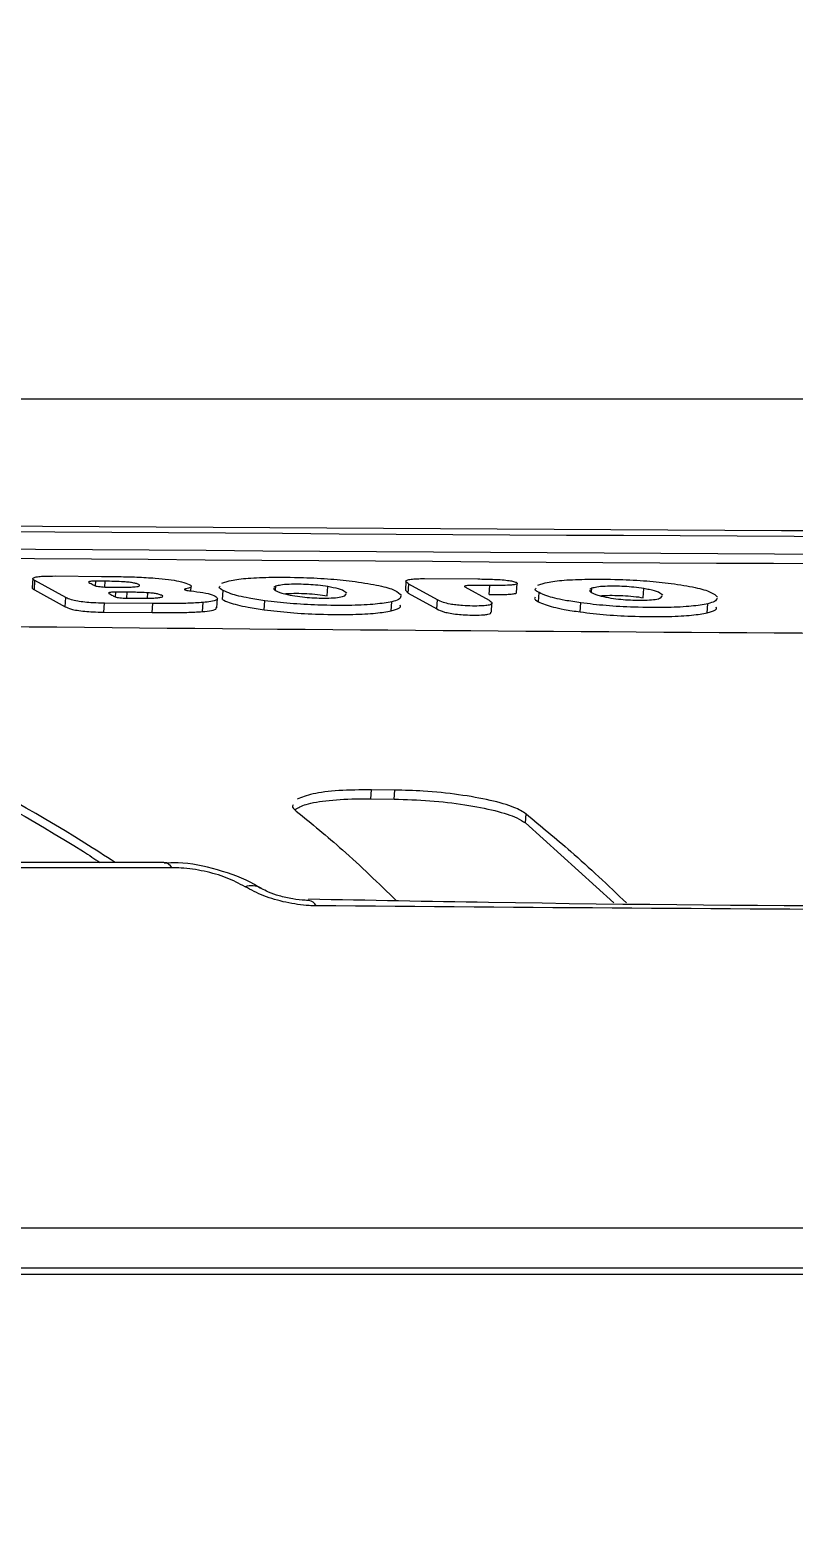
# Model space of a CAD drawing. Header units: millimetres. Extents: x -8327 to 9087, y -6583 to 5996.
# Drawn here: x 5915.09 to 5931.46, y 585.55 to 617.84 of the extents above; entities that cross this region are included whole.
import ezdxf

# ---------------------------------------------------------------- set-up
doc = ezdxf.new("R2010")
doc.units = ezdxf.units.MM
doc.layers.add('DIKOM_ОБЪЕКТ', color=7, linetype='Continuous')
doc.layers.add('DIKOM_РАЗМЕР_ОБЪЕКТА', color=7, linetype='Continuous')
doc.styles.add('style1', font='arial.ttf', dxfattribs={"width": 0.8})
doc.dimstyles.new('1-50', dxfattribs={"dimtxt": 300, "dimasz": 200, "dimexe": 100, "dimexo": 0, "dimgap": 100, "dimtad": 1, "dimtxsty": 'style1', "dimcen": 200, "dimclrd": 7, "dimclre": 7, "dimclrt": 7, "dimadec": 1, "dimazin": 2, "dimtfac": 1, "dimtmove": 0, "dimatfit": 2, "dimfxl": 0, "dimlwd": 25, "dimlwe": 18, "dimarcsym": 0})

# ---------------------------------------------------------------- blocks, each defined once
blk = doc.blocks.new('*D9')
at = {"layer": 'Defpoints', "color": 0, "transparency": 16777216}
for p in [(7087.366, 843.902), (-4957.594, 227.929), (7087.366, -4838.641)]:
    blk.add_point(p, dxfattribs=at)
at = {"layer": 'DIKOM_РАЗМЕР_ОБЪЕКТА', "color": 7, "lineweight": 18, "transparency": 16777216}
for p, q in [((7087.366, 843.902), (7087.366, -4938.641)), ((-4957.594, 227.929), (-4957.594, -4938.641))]:
    blk.add_line(p, q, dxfattribs=at)
at = {"layer": 'DIKOM_РАЗМЕР_ОБЪЕКТА', "color": 7, "lineweight": 25, "transparency": 16777216}
blk.add_line((-4757.594, -4838.641), (6887.366, -4838.641), dxfattribs=at)
at = {"layer": 'DIKOM_РАЗМЕР_ОБЪЕКТА', "color": 7, "transparency": 16777216}
for points in [[(-4757.594, -4805.308), (-4757.594, -4871.975), (-4957.594, -4838.641)], [(6887.366, -4805.308), (6887.366, -4871.975), (7087.366, -4838.641)]]:
    blk.add_solid(points, dxfattribs=at)
at = {"layer": 'DIKOM_РАЗМЕР_ОБЪЕКТА', "color": 7, "transparency": 16777216, "insert": (4098.945, -4585.469), "char_height": 300, "attachment_point": 5, "style": 'style1'}
blk.add_mtext('12040', dxfattribs=at)

msp = doc.modelspace()

# ---------------------------------------------------------------- linework, layer by layer
at = {"layer": 'DIKOM_ОБЪЕКТ', "color": 7, "linetype": 'Continuous', "lineweight": 15}
for p, q in [((6093.049, 609.928), (5854.964, 609.928)), ((5915.146, 606.081), (5915.132, 605.886)), ((5915.179, 605.841), (5915.192, 606.036)), ((5915.179, 605.841), (5915.84, 605.477)), ((5915.854, 605.672), (5915.192, 606.036)), ((5915.625, 606.136), (5916.616, 606.128)), ((5916.489, 605.925), (5916.496, 606.025)), ((5916.697, 606.024), (5916.496, 606.025)), ((5916.688, 605.9), (5916.697, 606.024)), ((5916.728, 605.899), (5916.97, 605.897)), ((5918.426, 605.834), (5918.428, 605.863)), ((5918.537, 605.821), (5918.543, 605.912)), ((5919.196, 605.984), (5919.357, 606.034)), ((5920.356, 605.916), (5920.316, 605.891)), ((5920.349, 605.83), (5920.356, 605.916)), ((5921.456, 605.713), (5921.47, 605.908)), ((5923.147, 606.024), (5923.133, 605.829)), ((5923.196, 605.77), (5923.21, 605.964)), ((5923.825, 605.623), (5923.21, 605.964)), ((5923.542, 606.08), (5924.684, 606.073)), ((5924.408, 605.904), (5924.927, 605.616)), ((5924.947, 605.931), (5924.555, 605.933)), ((5924.933, 605.736), (5924.947, 605.931)), ((5925.52, 605.782), (5925.534, 605.977)), ((5925.972, 605.939), (5926.133, 605.99)), ((5927.132, 605.872), (5927.091, 605.847)), ((5927.125, 605.786), (5927.132, 605.872)), ((5928.232, 605.671), (5928.246, 605.866)), ((5915.84, 605.477), (5915.854, 605.672)), ((5916.667, 605.36), (5916.681, 605.554)), ((5917.72, 605.546), (5916.681, 605.554)), ((5916.918, 605.688), (5916.925, 605.791)), ((5917.167, 605.789), (5916.925, 605.791)), ((5917.157, 605.661), (5917.399, 605.659)), ((5917.158, 605.661), (5917.167, 605.789)), ((5917.606, 605.661), (5917.615, 605.776)), ((5917.706, 605.351), (5917.72, 605.546)), ((5918.782, 605.372), (5918.795, 605.567)), ((5919.091, 605.456), (5919.104, 605.65)), ((5919.21, 605.631), (5919.224, 605.826)), ((5920.108, 605.412), (5920.122, 605.606)), ((5921.836, 605.709), (5921.865, 605.752)), ((5922.831, 605.391), (5922.845, 605.585)), ((5923.135, 605.829), (5923.196, 605.77)), ((5923.196, 605.77), (5923.811, 605.429)), ((5923.811, 605.429), (5923.825, 605.623)), ((5924.977, 605.357), (5924.991, 605.552)), ((5925.986, 605.585), (5926, 605.78)), ((5926.884, 605.365), (5926.898, 605.56)), ((5928.612, 605.666), (5928.641, 605.709)), ((5929.607, 605.348), (5929.622, 605.542)), ((5916.667, 605.36), (5917.706, 605.351)), ((5922.392, 601.358), (5922.406, 601.551)), ((5922.392, 601.358), (5922.893, 601.352)), ((5922.907, 601.545), (5922.406, 601.551)), ((5922.893, 601.352), (5922.907, 601.545)), ((5925.709, 600.84), (5925.722, 601.033)), ((5927.606, 599.124), (5925.709, 600.84)), ((5917.948, 599.994), (5900.403, 599.994)), ((5918.13, 599.88), (5900.599, 599.88)), ((5917.958, 599.994), (5917.948, 599.994)), ((5921.06, 599.178), (5921.051, 599.178)), ((5852.742, 592.159), (6131.05, 592.159)), ((6131.049, 591.292), (5853.378, 591.292)), ((6131.049, 591.157), (5853.636, 591.157))]:
    msp.add_line(p, q, dxfattribs=at)
for centre, radius, start, end in [((5917.927, 599.76), 0.236, 30.542, 82.5081), ((5919.833, 599.086), 0.408, 59.8054, 109.4482), ((5921.029, 598.964), 0.216, 26.8465, 81.6703)]:
    msp.add_arc(centre, radius, start, end, dxfattribs=at)
for points, knots in [([(5960.117, 228.93), (5960.11, 230.95), (5960.09, 236.81), (5959.932, 246.505), (5959.589, 258.003), (5959.082, 269.48), (5958.414, 280.925), (5957.584, 292.33), (5956.593, 303.687), (5955.442, 314.986), (5954.131, 326.221), (5952.662, 337.382), (5951.036, 348.46), (5949.254, 359.448), (5947.317, 370.337), (5945.227, 381.119), (5942.985, 391.787), (5940.593, 402.331), (5938.052, 412.744), (5935.365, 423.018), (5932.534, 433.146), (5929.56, 443.12), (5926.447, 452.932), (5923.195, 462.575), (5919.809, 472.042), (5916.289, 481.325), (5912.639, 490.418), (5908.862, 499.314), (5904.959, 508.006), (5900.935, 516.488), (5896.792, 524.753), (5892.534, 532.796), (5888.162, 540.608), (5883.682, 548.187), (5879.094, 555.524), (5874.405, 562.615), (5869.616, 569.455), (5864.731, 576.037), (5859.755, 582.358), (5854.69, 588.413), (5849.54, 594.196), (5844.31, 599.703), (5839.003, 604.93), (5833.623, 609.874), (5828.176, 614.529), (5822.663, 618.894), (5817.09, 622.963), (5811.461, 626.734), (5805.781, 630.209), (5800.051, 633.361), (5795.433, 635.7), (5792.712, 636.877), (5791.93, 637.215)], [0, 0, 0, 0, 0.010755, 0.031188, 0.051621, 0.072055, 0.092489, 0.112922, 0.133356, 0.15379, 0.174224, 0.194659, 0.215093, 0.235528, 0.255963, 0.276399, 0.296834, 0.317271, 0.337707, 0.358144, 0.378582, 0.399019, 0.419458, 0.439897, 0.460336, 0.480776, 0.501217, 0.521658, 0.5421, 0.562542, 0.582985, 0.603428, 0.623873, 0.644317, 0.664762, 0.685208, 0.705653, 0.726099, 0.746544, 0.76699, 0.787434, 0.807878, 0.828321, 0.848762, 0.8692, 0.889637, 0.91007, 0.930499, 0.950924, 0.971343, 0.991758, 1, 1, 1, 1]), ([(6030.002, 607.552), (6003.971, 607.303), (5951.906, 606.806), (5899.913, 607.312), (5873.914, 607.565)], [0, 0, 0, 0, 0.4999606, 1, 1, 1, 1]), ([(6030.27, 607.439), (6004.239, 607.184), (5952.173, 606.675), (5900.181, 607.193), (5874.183, 607.452)], [0, 0, 0, 0, 0.499958, 1, 1, 1, 1]), ([(5874.973, 606.902), (5900.966, 606.626), (5952.956, 606.073), (6005.024, 606.617), (6031.061, 606.888)], [0, 0, 0, 0, 0.499954, 1, 1, 1, 1]), ([(6031.074, 607.084), (6005.043, 606.812), (5952.974, 606.267), (5900.985, 606.821), (5874.987, 607.097)], [0, 0, 0, 0, 0.499953, 1, 1, 1, 1]), ([(5915.133, 605.886), (5915.133, 605.886), (5915.115, 605.873), (5915.147, 605.857), (5915.179, 605.841)], [0, 0, 0, 0, 0.018143, 1, 1, 1, 1]), ([(5915.192, 606.036), (5915.168, 606.052), (5915.13, 606.077), (5915.167, 606.108), (5915.26, 606.125), (5915.418, 606.135), (5915.548, 606.136), (5915.625, 606.136)], [0, 0, 0, 0, 0.299305, 0.467776, 0.637893, 0.786045, 1, 1, 1, 1]), ([(5916.496, 606.025), (5916.474, 606.025), (5916.43, 606.025), (5916.379, 606.02), (5916.347, 606.013), (5916.339, 606.005), (5916.346, 605.999), (5916.349, 605.997)], [0, 0, 0, 0, 0.212353, 0.425101, 0.639026, 0.853994, 1, 1, 1, 1]), ([(5916.349, 605.997), (5916.379, 605.98), (5916.419, 605.959), (5916.46, 605.937), (5916.47, 605.931)], [0, 0, 0, 0, 0.742713, 1, 1, 1, 1]), ([(5916.47, 605.931), (5916.471, 605.931), (5916.479, 605.927), (5916.5, 605.92), (5916.553, 605.911), (5916.618, 605.904), (5916.68, 605.9), (5916.716, 605.899), (5916.728, 605.899)], [0, 0, 0, 0, 0.018321, 0.23507, 0.451003, 0.667275, 0.880922, 1, 1, 1, 1]), ([(5916.616, 606.128), (5916.741, 606.127), (5916.991, 606.124), (5917.379, 606.115), (5917.639, 606.099), (5917.772, 606.09)], [0, 0, 0, 0, 0.330759, 0.659756, 1, 1, 1, 1]), ([(5917.341, 605.904), (5917.364, 605.907), (5917.409, 605.913), (5917.432, 605.925), (5917.433, 605.943), (5917.4, 605.964), (5917.318, 605.986), (5917.216, 606.001), (5917.07, 606.014), (5916.892, 606.021), (5916.76, 606.023), (5916.697, 606.024)], [0, 0, 0, 0, 0.083864, 0.16762, 0.228241, 0.394644, 0.493177, 0.592262, 0.682997, 0.847037, 1, 1, 1, 1]), ([(5916.97, 605.897), (5917.014, 605.897), (5917.102, 605.897), (5917.231, 605.898), (5917.304, 605.902), (5917.341, 605.904)], [0, 0, 0, 0, 0.334535, 0.662271, 1, 1, 1, 1]), ([(5917.772, 606.09), (5917.869, 606.082), (5918.063, 606.065), (5918.313, 606.021), (5918.482, 605.968), (5918.569, 605.915), (5918.51, 605.88), (5918.448, 605.867), (5918.428, 605.863)], [0, 0, 0, 0, 0.167192, 0.334742, 0.554387, 0.786849, 0.93093, 1, 1, 1, 1]), ([(5918.428, 605.863), (5918.42, 605.861), (5918.401, 605.857), (5918.394, 605.848), (5918.41, 605.837), (5918.448, 605.827), (5918.491, 605.82), (5918.518, 605.817), (5918.524, 605.816)], [0, 0, 0, 0, 0.152919, 0.35089, 0.549368, 0.748056, 0.946709, 1, 1, 1, 1]), ([(5919.224, 605.826), (5919.185, 605.847), (5919.125, 605.88), (5919.152, 605.909), (5919.161, 605.919)], [0, 0, 0, 0, 0.657029, 1, 1, 1, 1]), ([(5919.357, 606.034), (5919.464, 606.053), (5919.678, 606.09), (5920.246, 606.114), (5920.883, 606.109), (5921.542, 606.076), (5921.889, 606.036), (5922.06, 606.016)], [0, 0, 0, 0, 0.192157, 0.384546, 0.628219, 0.816756, 1, 1, 1, 1]), ([(5920.312, 605.875), (5920.311, 605.872), (5920.305, 605.854), (5920.337, 605.835), (5920.362, 605.819)], [0, 0, 0, 0, 0.197779, 1, 1, 1, 1]), ([(5921.47, 605.908), (5921.401, 605.918), (5921.278, 605.937), (5921.054, 605.954), (5920.84, 605.96), (5920.629, 605.958), (5920.448, 605.943), (5920.387, 605.925), (5920.356, 605.916)], [0, 0, 0, 0, 0.185221, 0.334608, 0.483919, 0.645307, 0.81956, 1, 1, 1, 1]), ([(5921.876, 605.767), (5921.853, 605.788), (5921.809, 605.828), (5921.645, 605.876), (5921.511, 605.9), (5921.47, 605.908)], [0, 0, 0, 0, 0.427977, 0.828124, 1, 1, 1, 1]), ([(5922.06, 606.016), (5922.241, 605.989), (5922.604, 605.933), (5922.941, 605.829), (5923.014, 605.759), (5923.053, 605.722)], [0, 0, 0, 0, 0.324058, 0.647582, 1, 1, 1, 1]), ([(5923.21, 605.964), (5923.178, 605.985), (5923.131, 606.014), (5923.162, 606.05), (5923.242, 606.069), (5923.379, 606.079), (5923.487, 606.08), (5923.542, 606.08)], [0, 0, 0, 0, 0.371496, 0.536824, 0.703881, 0.848245, 1, 1, 1, 1]), ([(5924.555, 605.933), (5924.533, 605.933), (5924.489, 605.933), (5924.438, 605.928), (5924.406, 605.921), (5924.397, 605.912), (5924.405, 605.906), (5924.408, 605.904)], [0, 0, 0, 0, 0.212389, 0.4248731, 0.6388069, 0.853753, 1, 1, 1, 1]), ([(5924.684, 606.073), (5924.804, 606.071), (5924.978, 606.069), (5925.212, 606.056), (5925.36, 606.04), (5925.469, 606.018), (5925.529, 605.994), (5925.543, 605.97), (5925.493, 605.952), (5925.391, 605.939), (5925.207, 605.931), (5925.042, 605.931), (5924.947, 605.931)], [0, 0, 0, 0, 0.184124, 0.267421, 0.351397, 0.423654, 0.513157, 0.607203, 0.673487, 0.739623, 0.850804, 1, 1, 1, 1]), ([(5926, 605.78), (5925.961, 605.801), (5925.901, 605.834), (5925.927, 605.864), (5925.937, 605.874)], [0, 0, 0, 0, 0.657103, 1, 1, 1, 1]), ([(5926.133, 605.99), (5926.24, 606.009), (5926.454, 606.047), (5927.022, 606.072), (5927.659, 606.067), (5928.318, 606.035), (5928.665, 605.995), (5928.836, 605.976)], [0, 0, 0, 0, 0.1921101, 0.3844457, 0.6280875, 0.8167584, 1, 1, 1, 1]), ([(5928.246, 605.866), (5928.177, 605.876), (5928.054, 605.895), (5927.83, 605.912), (5927.616, 605.918), (5927.405, 605.915), (5927.224, 605.9), (5927.163, 605.881), (5927.132, 605.872)], [0, 0, 0, 0, 0.185249, 0.334652, 0.483981, 0.645384, 0.819655, 1, 1, 1, 1]), ([(5928.652, 605.724), (5928.629, 605.745), (5928.585, 605.785), (5928.421, 605.834), (5928.286, 605.858), (5928.246, 605.866)], [0, 0, 0, 0, 0.42793, 0.828091, 1, 1, 1, 1]), ([(5928.836, 605.976), (5929.018, 605.948), (5929.38, 605.893), (5929.717, 605.788), (5929.79, 605.718), (5929.829, 605.681)], [0, 0, 0, 0, 0.324059, 0.647606, 1, 1, 1, 1]), ([(5916.681, 605.554), (5916.598, 605.556), (5916.458, 605.558), (5916.255, 605.573), (5916.091, 605.595), (5915.942, 605.629), (5915.887, 605.656), (5915.854, 605.672)], [0, 0, 0, 0, 0.222281, 0.376858, 0.532097, 0.718561, 1, 1, 1, 1]), ([(5916.925, 605.791), (5916.903, 605.791), (5916.859, 605.79), (5916.808, 605.786), (5916.776, 605.778), (5916.767, 605.77), (5916.775, 605.764), (5916.778, 605.761)], [0, 0, 0, 0, 0.212381, 0.425116, 0.638888, 0.854081, 1, 1, 1, 1]), ([(5916.778, 605.761), (5916.791, 605.754), (5916.831, 605.732), (5916.872, 605.709), (5916.899, 605.694)], [0, 0, 0, 0, 0.325693, 1, 1, 1, 1]), ([(5916.899, 605.694), (5916.9, 605.694), (5916.906, 605.69), (5916.93, 605.682), (5916.981, 605.673), (5917.047, 605.666), (5917.108, 605.662), (5917.144, 605.661), (5917.157, 605.661)], [0, 0, 0, 0, 0.017932, 0.234702, 0.451803, 0.667032, 0.880854, 1, 1, 1, 1]), ([(5917.615, 605.776), (5917.562, 605.779), (5917.46, 605.784), (5917.31, 605.787), (5917.215, 605.788), (5917.167, 605.789)], [0, 0, 0, 0, 0.348453, 0.672655, 1, 1, 1, 1]), ([(5917.399, 605.659), (5917.507, 605.659), (5917.663, 605.659), (5917.832, 605.669), (5917.913, 605.682), (5917.94, 605.701), (5917.911, 605.723), (5917.851, 605.744), (5917.758, 605.762), (5917.676, 605.771), (5917.627, 605.775), (5917.615, 605.776)], [0, 0, 0, 0, 0.252726, 0.360483, 0.469459, 0.564635, 0.679091, 0.801984, 0.887244, 0.97297, 1, 1, 1, 1]), ([(5918.795, 605.567), (5918.689, 605.56), (5918.476, 605.548), (5918.103, 605.544), (5917.848, 605.545), (5917.72, 605.546)], [0, 0, 0, 0, 0.333002, 0.664235, 1, 1, 1, 1]), ([(5918.524, 605.816), (5918.619, 605.805), (5918.81, 605.782), (5919.019, 605.732), (5919.109, 605.676), (5919.109, 605.623), (5918.982, 605.586), (5918.854, 605.573), (5918.795, 605.567)], [0, 0, 0, 0, 0.160504, 0.322225, 0.515715, 0.723533, 0.873817, 1, 1, 1, 1]), ([(5919.21, 605.631), (5919.255, 605.61), (5919.372, 605.554), (5919.679, 605.476), (5919.989, 605.43), (5920.108, 605.412)], [0, 0, 0, 0, 0.274345, 0.721704, 1, 1, 1, 1]), ([(5920.122, 605.606), (5920.004, 605.624), (5919.707, 605.668), (5919.394, 605.746), (5919.275, 605.802), (5919.224, 605.826)], [0, 0, 0, 0, 0.274852, 0.694837, 1, 1, 1, 1]), ([(5922.845, 605.585), (5922.737, 605.565), (5922.521, 605.526), (5921.953, 605.5), (5921.316, 605.505), (5920.652, 605.542), (5920.298, 605.585), (5920.122, 605.606)], [0, 0, 0, 0, 0.191888, 0.384291, 0.623319, 0.813322, 1, 1, 1, 1]), ([(5920.362, 605.819), (5920.382, 605.81), (5920.421, 605.791), (5920.525, 605.755), (5920.642, 605.732), (5920.714, 605.717)], [0, 0, 0, 0, 0.273231, 0.546445, 1, 1, 1, 1]), ([(5920.543, 605.755), (5920.563, 605.757), (5920.631, 605.764), (5920.8, 605.766), (5921.023, 605.761), (5921.262, 605.742), (5921.391, 605.723), (5921.456, 605.713)], [0, 0, 0, 0, 0.085267, 0.293341, 0.52186, 0.754849, 1, 1, 1, 1]), ([(5920.714, 605.717), (5920.783, 605.706), (5920.906, 605.687), (5921.13, 605.668), (5921.342, 605.661), (5921.551, 605.663), (5921.74, 605.678), (5921.802, 605.698), (5921.836, 605.709)], [0, 0, 0, 0, 0.185686, 0.331915, 0.47816, 0.634408, 0.802113, 1, 1, 1, 1]), ([(5923.037, 605.701), (5923.032, 605.676), (5923.024, 605.633), (5922.898, 605.599), (5922.845, 605.585)], [0, 0, 0, 0, 0.580544, 1, 1, 1, 1]), ([(5924.927, 605.616), (5924.96, 605.594), (5925.007, 605.562), (5924.976, 605.524), (5924.898, 605.504), (5924.754, 605.492), (5924.57, 605.491), (5924.378, 605.498), (5924.212, 605.514), (5924.064, 605.537), (5923.921, 605.575), (5923.861, 605.605), (5923.825, 605.623)], [0, 0, 0, 0, 0.18893, 0.270535, 0.353009, 0.424879, 0.512338, 0.604209, 0.670028, 0.735799, 0.84616, 1, 1, 1, 1]), ([(5924.933, 605.736), (5925.051, 605.736), (5925.221, 605.737), (5925.409, 605.748), (5925.501, 605.762), (5925.52, 605.775), (5925.52, 605.782), (5925.52, 605.782)], [0, 0, 0, 0, 0.434536, 0.630868, 0.828913, 0.9995, 1, 1, 1, 1]), ([(5925.917, 605.68), (5925.91, 605.672), (5925.882, 605.643), (5925.942, 605.609), (5925.986, 605.585)], [0, 0, 0, 0, 0.262944, 1, 1, 1, 1]), ([(5925.986, 605.585), (5926.03, 605.564), (5926.148, 605.508), (5926.454, 605.43), (5926.765, 605.383), (5926.884, 605.365)], [0, 0, 0, 0, 0.274376, 0.721504, 1, 1, 1, 1]), ([(5926.898, 605.56), (5926.78, 605.577), (5926.482, 605.622), (5926.17, 605.699), (5926.05, 605.756), (5926, 605.78)], [0, 0, 0, 0, 0.27507, 0.694882, 1, 1, 1, 1]), ([(5929.622, 605.542), (5929.513, 605.522), (5929.297, 605.482), (5928.73, 605.455), (5928.091, 605.46), (5927.427, 605.495), (5927.073, 605.538), (5926.898, 605.56)], [0, 0, 0, 0, 0.191927, 0.3841746, 0.6233202, 0.8134637, 1, 1, 1, 1]), ([(5927.088, 605.831), (5927.087, 605.827), (5927.081, 605.81), (5927.113, 605.79), (5927.138, 605.775)], [0, 0, 0, 0, 0.197682, 1, 1, 1, 1]), ([(5927.138, 605.775), (5927.158, 605.765), (5927.197, 605.746), (5927.301, 605.711), (5927.417, 605.687), (5927.49, 605.672)], [0, 0, 0, 0, 0.273271, 0.546427, 1, 1, 1, 1]), ([(5927.314, 605.712), (5927.335, 605.714), (5927.404, 605.721), (5927.575, 605.723), (5927.798, 605.718), (5928.038, 605.7), (5928.166, 605.681), (5928.232, 605.671)], [0, 0, 0, 0, 0.091935, 0.298457, 0.525312, 0.756601, 1, 1, 1, 1]), ([(5927.49, 605.672), (5927.559, 605.661), (5927.682, 605.642), (5927.906, 605.623), (5928.118, 605.617), (5928.327, 605.619), (5928.516, 605.634), (5928.578, 605.655), (5928.612, 605.666)], [0, 0, 0, 0, 0.185705, 0.331948, 0.478537, 0.634472, 0.802212, 1, 1, 1, 1]), ([(5929.813, 605.66), (5929.808, 605.635), (5929.8, 605.591), (5929.674, 605.557), (5929.622, 605.542)], [0, 0, 0, 0, 0.580706, 1, 1, 1, 1]), ([(6031.697, 605.475), (6019.059, 605.296), (5993.785, 604.936), (5955.895, 604.788), (5918.022, 604.947), (5892.793, 605.314), (5880.179, 605.497)], [0, 0, 0, 0, 0.249967, 0.49993, 0.749966, 1, 1, 1, 1]), ([(5915.84, 605.477), (5915.876, 605.46), (5915.932, 605.434), (5916.088, 605.399), (5916.251, 605.378), (5916.454, 605.364), (5916.588, 605.361), (5916.667, 605.36)], [0, 0, 0, 0, 0.3009118, 0.4694568, 0.6393384, 0.7872295, 1, 1, 1, 1]), ([(5917.706, 605.351), (5917.832, 605.351), (5918.084, 605.349), (5918.457, 605.353), (5918.672, 605.366), (5918.782, 605.372)], [0, 0, 0, 0, 0.329398, 0.659792, 1, 1, 1, 1]), ([(5918.782, 605.372), (5918.853, 605.38), (5918.995, 605.396), (5919.089, 605.428), (5919.079, 605.45), (5919.076, 605.457)], [0, 0, 0, 0, 0.404752, 0.811057, 1, 1, 1, 1]), ([(5920.108, 605.412), (5920.291, 605.39), (5920.658, 605.345), (5921.336, 605.31), (5921.974, 605.306), (5922.522, 605.333), (5922.73, 605.372), (5922.831, 605.391)], [0, 0, 0, 0, 0.1943691, 0.3891471, 0.6276169, 0.8178251, 1, 1, 1, 1]), ([(5922.831, 605.391), (5922.925, 605.417), (5923.05, 605.452), (5923.025, 605.496), (5923.019, 605.507)], [0, 0, 0, 0, 0.75305, 1, 1, 1, 1]), ([(5923.811, 605.429), (5923.855, 605.407), (5923.919, 605.375), (5924.085, 605.336), (5924.24, 605.314), (5924.429, 605.3), (5924.624, 605.296), (5924.799, 605.301), (5924.909, 605.315), (5924.969, 605.334), (5924.969, 605.349), (5924.969, 605.358)], [0, 0, 0, 0, 0.230812, 0.3322254, 0.4344915, 0.5234148, 0.6325645, 0.7473343, 0.8276121, 0.9077089, 1, 1, 1, 1]), ([(5926.884, 605.365), (5927.067, 605.343), (5927.434, 605.299), (5928.113, 605.264), (5928.75, 605.262), (5929.298, 605.29), (5929.506, 605.329), (5929.607, 605.348)], [0, 0, 0, 0, 0.194387, 0.38932, 0.627793, 0.817984, 1, 1, 1, 1]), ([(5929.607, 605.348), (5929.701, 605.375), (5929.826, 605.41), (5929.801, 605.454), (5929.795, 605.465)], [0, 0, 0, 0, 0.7529122, 1, 1, 1, 1]), ([(5909.528, 603.698), (5911.769, 602.662), (5914.131, 601.571), (5916.47, 600.071), (5916.59, 599.994)], [0, 0, 0, 0, 0.948689, 1, 1, 1, 1]), ([(5916.908, 599.994), (5916.691, 600.134), (5914.251, 601.704), (5911.787, 602.849), (5909.542, 603.892)], [0, 0, 0, 0, 0.0888223, 1, 1, 1, 1]), ([(5920.77, 601.125), (5920.836, 601.165), (5920.975, 601.25), (5921.476, 601.331), (5921.992, 601.36), (5922.315, 601.358), (5922.392, 601.358)], [0, 0, 0, 0, 0.276831, 0.589593, 0.901979, 1, 1, 1, 1]), ([(5922.406, 601.551), (5922.165, 601.549), (5921.682, 601.544), (5921.109, 601.471), (5920.911, 601.389), (5920.812, 601.348)], [0, 0, 0, 0, 0.333186, 0.666463, 1, 1, 1, 1]), ([(5922.893, 601.352), (5923.148, 601.344), (5923.659, 601.327), (5924.425, 601.237), (5925.078, 601.109), (5925.514, 600.968), (5925.653, 600.876), (5925.709, 600.84)], [0, 0, 0, 0, 0.2143011, 0.4285809, 0.6429254, 0.8575647, 1, 1, 1, 1]), ([(5925.722, 601.033), (5925.646, 601.081), (5925.482, 601.184), (5924.974, 601.33), (5924.293, 601.451), (5923.566, 601.527), (5923.11, 601.539), (5922.907, 601.545)], [0, 0, 0, 0, 0.18425, 0.399209, 0.614097, 0.82856, 1, 1, 1, 1]), ([(5920.731, 601.226), (5920.725, 601.217), (5920.692, 601.177), (5920.749, 601.131), (5920.793, 601.093)], [0, 0, 0, 0, 0.2046628, 1, 1, 1, 1]), ([(5920.793, 601.093), (5921.125, 600.824), (5921.845, 600.238), (5922.559, 599.544), (5922.944, 599.169)], [0, 0, 0, 0, 0.460293, 1, 1, 1, 1]), ([(5925.722, 601.033), (5926.042, 600.77), (5926.764, 600.178), (5927.48, 599.501), (5927.878, 599.123)], [0, 0, 0, 0, 0.443373, 1, 1, 1, 1]), ([(5920.029, 599.435), (5919.985, 599.464), (5919.722, 599.639), (5919.123, 599.845), (5918.427, 599.999), (5918.058, 599.979), (5917.959, 599.974)], [0, 0, 0, 0, 0.077929, 0.471771, 0.857612, 1, 1, 1, 1]), ([(5919.697, 599.471), (5919.569, 599.539), (5919.312, 599.675), (5918.822, 599.814), (5918.417, 599.874), (5918.195, 599.879), (5918.13, 599.88)], [0, 0, 0, 0, 0.292813, 0.585222, 0.878927, 1, 1, 1, 1]), ([(5921.222, 599.062), (5921.171, 599.063), (5920.962, 599.069), (5920.573, 599.126), (5920.083, 599.266), (5919.826, 599.403), (5919.697, 599.471)], [0, 0, 0, 0, 0.0963101, 0.3986239, 0.6991097, 1, 1, 1, 1]), ([(5921.05, 599.18), (5921.028, 599.18), (5920.931, 599.179), (5920.71, 599.206), (5920.433, 599.269), (5920.208, 599.35), (5920.076, 599.415), (5920.044, 599.436), (5920.04, 599.439)], [0, 0, 0, 0, 0.069381, 0.302941, 0.554488, 0.778487, 0.966294, 1, 1, 1, 1]), ([(5957.515, 599.234), (5952.806, 599.17), (5941.917, 599.02), (5929.769, 599.037), (5922.346, 599.179), (5921.06, 599.203)], [0, 0, 0, 0, 0.386455, 0.893749, 1, 1, 1, 1]), ([(5957.676, 599.088), (5957.052, 599.079), (5953.931, 599.034), (5941.754, 598.899), (5930.245, 598.99), (5921.222, 599.062)], [0, 0, 0, 0, 0.051229, 0.25613, 1, 1, 1, 1]), ([(5853.636, 591.157), (5855.664, 588.82), (5861.168, 582.475), (5869.865, 571.175), (5879.599, 557.006), (5888.922, 541.767), (5897.796, 525.551), (5906.177, 508.426), (5914.037, 490.44), (5921.349, 471.605), (5928.113, 451.969), (5934.313, 431.599), (5939.923, 410.594), (5944.912, 389.048), (5949.262, 367.024), (5952.951, 344.552), (5955.986, 321.675), (5958.365, 298.469), (5960.077, 275.043), (5961.112, 251.505), (5961.462, 227.928), (5961.112, 204.351), (5960.077, 180.813), (5958.365, 157.387), (5955.987, 134.181), (5952.95, 111.305), (5949.262, 88.832), (5944.912, 66.808), (5939.923, 45.263), (5934.314, 24.257), (5928.113, 3.888), (5921.349, -15.748), (5914.376, -33.703), (5907.287, -50.081), (5900.167, -64.999), (5892.667, -79.261), (5884.821, -92.802), (5876.702, -105.508), (5868.33, -117.344), (5860.64, -127.227), (5855.664, -132.963), (5853.636, -135.3)], [0, 0, 0, 0, 0.015653, 0.042491, 0.069412, 0.096377, 0.123342, 0.150264, 0.177101, 0.203938, 0.23086, 0.257824, 0.284789, 0.311711, 0.338548, 0.365385, 0.392306, 0.419271, 0.446235, 0.473156, 0.499993, 0.52683, 0.553752, 0.580716, 0.607681, 0.634603, 0.66144, 0.688277, 0.715198, 0.742163, 0.769127, 0.796049, 0.822886, 0.845964, 0.869165, 0.892393, 0.915621, 0.938822, 0.961584, 0.984347, 1, 1, 1, 1])]:
    msp.add_open_spline(points, degree=3, knots=knots, dxfattribs=at)

# ---------------------------------------------------------------- dimensions: what is measured, and where the dimension line sits
at = {"layer": 'DIKOM_РАЗМЕР_ОБЪЕКТА'}
dim = msp.add_linear_dim(base=(7087.366, -4838.641), p1=(-4957.594, 227.929), p2=(7087.366, 843.902), text='12040', dimstyle='1-50', dxfattribs=at)
dim.commit()
dim.dimension.update_dxf_attribs({"geometry": '*D9', "text_midpoint": (4098.945, -4838.641), "dimtype": 160})

doc.saveas('drawing.dxf')
